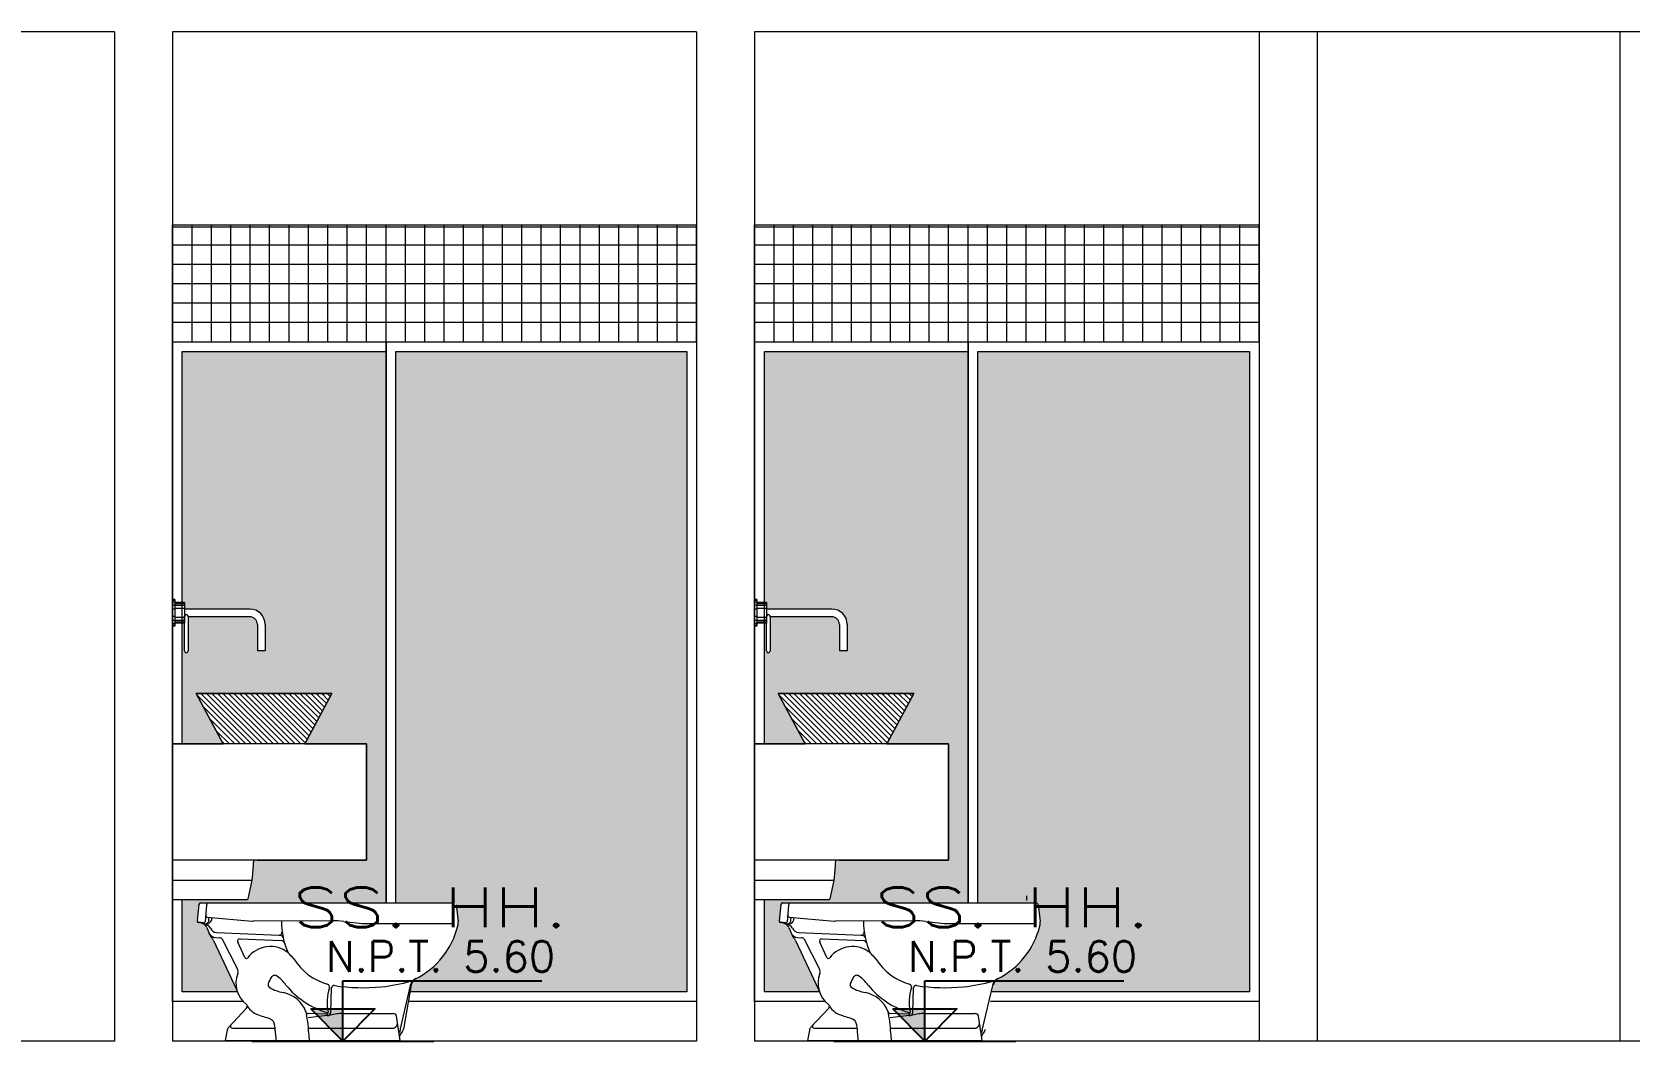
# Model space of a CAD drawing. Header units: millimetres. Extents: x -59 to 123, y 54 to 155.
# Drawn here: x 15.464 to 19.58, y 133.465 to 136.065 of the extents above; entities that cross this region are included whole.
import ezdxf
from ezdxf.enums import TextEntityAlignment as Align

# ---------------------------------------------------------------- set-up
doc = ezdxf.new("R2010")
doc.units = ezdxf.units.MM
doc.layers.get('0').update_dxf_attribs({"lineweight": 9})
for name, color, linetype in [('A-COT', 8, 'Continuous'), ('A-TEX 010', 7, 'Continuous'), ('ACHURADOS-01', 8, 'Continuous')]:
    doc.layers.add(name, color=color, linetype=linetype)
for name, color, linetype, lineweight in [('COTAS', 8, 'Continuous', 5), ('mobiliario', 7, 'Continuous', 0), ('MUEBLES', 40, 'Continuous', 20), ('MUROS', 7, 'Continuous', 80), ('Murosbajos', 7, 'Continuous', 5), ('PUERTA ( NUEVA)', 24, 'Continuous', 13), ('SANITARIOS', 7, 'Continuous', 5), ('TEXTURAS', 253, 'Continuous', 0)]:
    doc.layers.add(name, color=color, linetype=linetype, lineweight=lineweight)
doc.styles.add('1000-NOTAS', font='romans.shx', dxfattribs={"height": 2})
doc.styles.add('ROMANS', font='ROMANS.SHX', dxfattribs={"width": 1.35, "height": 0.29})

# ---------------------------------------------------------------- blocks, each defined once
blk = doc.blocks.new('NIVEL-CORTE-()')
at = {"color": 1}
for p, q in [((0, 0), (0, 3.934095386420836)), ((0, 3.93409538642095), (13.02966926340923, 3.93409538642095)), ((-5.947878155067883, 0), (5.947878155067883, 0))]:
    blk.add_line(p, q, dxfattribs=at)
blk.add_lwpolyline([(-2.100000000000364, 2.100000000000023), (2.100000000000364, 2.100000000000023), (0, 0), (-2.100000000000364, 2.100000000000023)], dxfattribs=at)
blk.add_solid([(0, 0), (0, 2.100000000000023), (-2.100000000000364, 2.100000000000023)], dxfattribs=at)
at = {"color": 7, "style": '1000-NOTAS'}
blk.add_attdef('ADFADFAFA', text='', height=2, dxfattribs=at).set_placement((6.388883097850339, 3.935645220264746), align=Align.BOTTOM_CENTER)

msp = doc.modelspace()

# ---------------------------------------------------------------- hatches: boundary and pattern name
at = {"layer": 'ACHURADOS-01', "linetype": 'ByBlock', "lineweight": 5}
h = msp.add_hatch(dxfattribs=at)
h.set_pattern_fill('_USER', scale=0.01, angle=45, style=0, pattern_type=0)
h.set_pattern_definition([(135, (784.1104436174808, -350.1729890665586), (0.0070710678118655, 0.0070710678118655), [])])
h.paths.add_polyline_path([(16.23698850957101, 134.3607498033342), (16.16698850957107, 134.2307498033342), (15.95698850957103, 134.2307498033341), (15.8869885095711, 134.3607498033342)])
h = msp.add_hatch(dxfattribs=at)
h.set_pattern_fill('_USER', scale=0.01, angle=45, style=0, pattern_type=0)
h.set_pattern_definition([(135, (785.6104436174842, -350.1729890665586), (0.0070710678118655, 0.0070710678118655), [])])
h.paths.add_polyline_path([(17.73698850957439, 134.3607498033342), (17.66698850957445, 134.2307498033342), (17.45698850957442, 134.2307498033341), (17.38698850957448, 134.3607498033342)])
at = {"layer": 'TEXTURAS', "lineweight": 5}
h = msp.add_hatch(dxfattribs=at)
h.set_pattern_fill('_USER', scale=0.05, angle=90, style=0, double=1, pattern_type=0)
h.set_pattern_definition([(90, (15.82649278579504, 135.5668171440558), (-0.05, 0), []), (180, (15.82649278579504, 135.5668171440558), (0, -0.05), [])])
h.paths.add_polyline_path([(15.82649269748492, 135.2668171440557), (17.17649284634088, 135.2668171440557), (17.17649284634088, 135.5668171440558), (15.82649269748492, 135.5668171440558)])
h = msp.add_hatch(dxfattribs=at)
h.set_pattern_fill('_USER', scale=0.05, angle=90, style=0, double=1, pattern_type=0)
h.set_pattern_definition([(90, (17.32649278579842, 135.5668171440558), (-0.05, 0), []), (180, (17.32649278579842, 135.5668171440558), (0, -0.05), [])])
h.paths.add_polyline_path([(17.32649269748831, 135.2668171440557), (18.62649278579542, 135.2668171440557), (18.62649278579542, 135.5668171440558), (17.32649269748831, 135.5668171440558)])
h = msp.add_hatch(color=8, dxfattribs=at)
h.set_gradient(color1=(119, 124, 136), one_color=1, tint=1, name='HEMISPHERICAL')
edge = h.paths.add_edge_path()
edge.add_line((17.15149275803181, 135.2418171440556), (16.40149274124803, 135.2418171440556))
edge.add_line((16.40149274124803, 135.2418171440556), (16.40149274124803, 133.8207796853652))
edge.add_line((16.40149274124803, 133.8207796853652), (16.55174827750204, 133.8207796853649))
edge.add_arc((16.55174827750211, 133.8154855677178), 0.005294117647096641, 6.84277341107952, 90.00000000076898, ccw=False)
edge.add_line((16.55700468429416, 133.8161163365327), (16.56215240024301, 133.7732187036117))
edge.add_arc((16.53061395949194, 133.7694340907206), 0.03176470588159136, -13.37691653270872, 6.84277341441549, ccw=False)
edge.add_arc((16.36192947619109, 133.8095485929273), 0.2051533681227195, 296.7136959145578, 346.62308346361925, ccw=False)
edge.add_arc((16.46462405385851, 133.6054846875633), 0.02329411764742272, 116.7136959136438, 169.8244891559441)
edge.add_line((16.4416963245659, 133.6095999210265), (16.438504544083, 133.5918171440557))
edge.add_line((16.438504544083, 133.5918171440557), (17.15149275803181, 133.5918171440557))
edge.add_line((17.15149275803181, 133.5918171440557), (17.15149275803181, 135.2418171440556))
edge = h.paths.add_edge_path()
edge.add_line((16.37649274124703, 135.2418171440556), (15.85149278579513, 135.2418171440556))
edge.add_line((15.85149278579513, 135.2418171440556), (15.85149278579513, 134.594538270668))
edge.add_line((15.85149278579513, 134.594538270668), (15.85719551949512, 134.594538270668))
edge.add_line((15.85719551949512, 134.594538270668), (15.85719551949603, 134.578117027273))
edge.add_line((15.85719551949603, 134.578117027273), (16.02516976303025, 134.578117027273))
edge.add_arc((16.02516976303022, 134.538117027273), 0.03999999999999204, -2.850129021680914e-10, 89.9999999999593, ccw=False)
edge.add_line((16.06516976303021, 134.5381170272728), (16.06516976302908, 134.4705782924427))
edge.add_line((16.06516976302908, 134.4705782924427), (16.04516976303023, 134.4705782924427))
edge.add_line((16.04516976303023, 134.4705782924427), (16.04516976303023, 134.5381170272732))
edge.add_arc((16.02516976303025, 134.5381170272732), 0.01999999999998181, 0, 90)
edge.add_line((16.02516976303025, 134.5581170272732), (15.86631027911301, 134.5581170272732))
edge.add_line((15.86631027911301, 134.5581170272732), (15.86631027911301, 134.4702468779776))
edge.add_arc((15.86175289930452, 134.4702468779776), 0.004557379808488804, -180, 0, ccw=False)
edge.add_line((15.85719551949603, 134.4702468779776), (15.85719551949603, 134.5416957838779))
edge.add_line((15.85719551949603, 134.5416957838779), (15.85149278579513, 134.5416957838779))
edge.add_line((15.85149278579513, 134.5416957838779), (15.85149278579513, 134.2307498033342))
edge.add_line((15.85149278579513, 134.2307498033342), (15.95698850957103, 134.2307498033342))
edge.add_line((15.95698850957103, 134.2307498033342), (15.8869885095711, 134.3607498033342))
edge.add_line((15.8869885095711, 134.3607498033342), (16.23698850957101, 134.3607498033342))
edge.add_line((16.23698850957101, 134.3607498033342), (16.16698850957107, 134.2307498033342))
edge.add_line((16.16698850957107, 134.2307498033342), (16.32648389062604, 134.2307498033342))
edge.add_line((16.32648389062604, 134.2307498033342), (16.32648389062604, 133.9307498033343))
edge.add_line((16.32648389062604, 133.9307498033343), (16.03548548517108, 133.9307498033343))
edge.add_line((16.03548548517108, 133.9307498033343), (16.03305028611305, 133.8955330784798))
edge.add_arc((15.82812786315311, 133.9097032460254), 0.2054117647069925, 346.8274465767799, 356.04435451949297, ccw=False)
edge.add_line((16.02813487023411, 133.8628930954324), (16.02026101831609, 133.8292502736002))
edge.add_line((16.02026101831609, 133.8292502736002), (15.85149278579513, 133.8292502736002))
edge.add_line((15.85149278579513, 133.8292502736002), (15.85149278579513, 133.5918171440557))
edge.add_line((15.85149278579513, 133.5918171440557), (15.99346873183401, 133.5918171440557))
edge.add_arc((15.96503006840923, 133.5834391658062), 0.02964705882438404, 16.41487702763672, 25.09152970945176)
edge.add_line((15.99187937877502, 133.5960114619297), (15.93209541718795, 133.7236856849805))
edge.add_arc((15.90332790942593, 133.71021619958), 0.03176470588236387, 25.08987286762968, 40.75982435054816)
edge.add_arc((15.95144787846817, 133.7516945642742), 0.03176470588190484, 201.8014094817061, 220.7614196049284, ccw=False)
edge.add_line((15.92195508946304, 133.7398974486749), (15.91483878373799, 133.7576882129854))
edge.add_arc((15.89843307395836, 133.7534625595663), 0.01694117647012407, 14.44384017899565, 80.20392708095157)
edge.add_arc((15.88477123345714, 133.6294724782187), 0.1416536964118263, 83.29291190012292, 85.28216342938872)
edge.add_arc((15.89426496901361, 133.7742910337901), 0.004235294117686651, 174.5309050327159, 300.61832571251335, ccw=False)
edge.add_line((15.89004895500409, 133.7746946947057), (15.89442357158202, 133.8169480521634))
edge.add_arc((15.89863958559168, 133.8165443912474), 0.004235294117860208, 89.99999999673179, 174.5309050265838, ccw=False)
edge.add_line((15.89863958559192, 133.8207796853652), (16.37649274124703, 133.8207796853652))
edge.add_line((16.37649274124703, 133.8207796853652), (16.37649274124703, 135.2418171440556))
h = msp.add_hatch(color=8, dxfattribs=at)
h.set_gradient(color1=(119, 124, 136), one_color=1, tint=1, name='HEMISPHERICAL')
edge = h.paths.add_edge_path()
edge.add_line((18.60149269748635, 135.2418171440556), (17.90149274125142, 135.2418171440556))
edge.add_line((17.90149274125142, 135.2418171440556), (17.90149274125142, 133.8207796853652))
edge.add_line((17.90149274125142, 133.8207796853652), (18.05174827750542, 133.8207796853649))
edge.add_arc((18.0517482775055, 133.8154855677178), 0.005294117647096641, 6.84277341107952, 90.00000000076898, ccw=False)
edge.add_line((18.05700468429754, 133.8161163365327), (18.06215240024639, 133.7732187036117))
edge.add_arc((18.03061395949533, 133.7694340907206), 0.03176470588159136, -13.37691653270872, 6.84277341441549, ccw=False)
edge.add_arc((17.86192947619448, 133.8095485929273), 0.2051533681227195, 296.7136959145578, 346.62308346361925, ccw=False)
edge.add_arc((17.9646240538619, 133.6054846875633), 0.02329411764742272, 116.7136959136438, 169.8244891559441)
edge.add_line((17.94169632456928, 133.6095999210265), (17.93850454408638, 133.5918171440557))
edge.add_line((17.93850454408638, 133.5918171440557), (18.60149269748635, 133.5918171440557))
edge.add_line((18.60149269748635, 133.5918171440557), (18.60149269748635, 135.2418171440556))
edge = h.paths.add_edge_path()
edge.add_line((17.87649274125042, 135.2418171440556), (17.35149278579851, 135.2418171440556))
edge.add_line((17.35149278579851, 135.2418171440556), (17.35149278579851, 134.594538270668))
edge.add_line((17.35149278579851, 134.594538270668), (17.3571955194985, 134.594538270668))
edge.add_line((17.3571955194985, 134.594538270668), (17.35719551949941, 134.578117027273))
edge.add_line((17.35719551949941, 134.578117027273), (17.52516976303363, 134.578117027273))
edge.add_arc((17.5251697630336, 134.538117027273), 0.03999999999999204, -2.850129021680914e-10, 89.9999999999593, ccw=False)
edge.add_line((17.56516976303359, 134.5381170272728), (17.56516976303246, 134.4705782924427))
edge.add_line((17.56516976303246, 134.4705782924427), (17.54516976303361, 134.4705782924427))
edge.add_line((17.54516976303361, 134.4705782924427), (17.54516976303361, 134.5381170272732))
edge.add_arc((17.52516976303363, 134.5381170272732), 0.01999999999998181, 0, 90)
edge.add_line((17.52516976303363, 134.5581170272732), (17.36631027911639, 134.5581170272732))
edge.add_line((17.36631027911639, 134.5581170272732), (17.36631027911639, 134.4702468779776))
edge.add_arc((17.3617528993079, 134.4702468779776), 0.004557379808488804, -180, 0, ccw=False)
edge.add_line((17.35719551949941, 134.4702468779776), (17.35719551949941, 134.5416957838779))
edge.add_line((17.35719551949941, 134.5416957838779), (17.35149278579851, 134.5416957838779))
edge.add_line((17.35149278579851, 134.5416957838779), (17.35149278579851, 134.2307498033342))
edge.add_line((17.35149278579851, 134.2307498033342), (17.45698850957442, 134.2307498033342))
edge.add_line((17.45698850957442, 134.2307498033342), (17.38698850957448, 134.3607498033342))
edge.add_line((17.38698850957448, 134.3607498033342), (17.73698850957439, 134.3607498033342))
edge.add_line((17.73698850957439, 134.3607498033342), (17.66698850957445, 134.2307498033342))
edge.add_line((17.66698850957445, 134.2307498033342), (17.82648389062942, 134.2307498033342))
edge.add_line((17.82648389062942, 134.2307498033342), (17.82648389062942, 133.9307498033343))
edge.add_line((17.82648389062942, 133.9307498033343), (17.53548548517446, 133.9307498033343))
edge.add_line((17.53548548517446, 133.9307498033343), (17.53305028611643, 133.8955330784798))
edge.add_arc((17.3281278631565, 133.9097032460254), 0.2054117647069925, 346.8274465767799, 356.04435451949297, ccw=False)
edge.add_line((17.52813487023749, 133.8628930954324), (17.52026101831947, 133.8292502736002))
edge.add_line((17.52026101831947, 133.8292502736002), (17.35149278579851, 133.8292502736002))
edge.add_line((17.35149278579851, 133.8292502736002), (17.35149278579851, 133.5918171440557))
edge.add_line((17.35149278579851, 133.5918171440557), (17.4934687318374, 133.5918171440557))
edge.add_arc((17.46503006841262, 133.5834391658062), 0.02964705882438404, 16.41487702763672, 25.09152970945176)
edge.add_line((17.49187937877841, 133.5960114619297), (17.43209541719133, 133.7236856849805))
edge.add_arc((17.40332790942931, 133.71021619958), 0.03176470588236387, 25.08987286762968, 40.75982435054816)
edge.add_arc((17.45144787847155, 133.7516945642742), 0.03176470588190484, 201.8014094817061, 220.7614196049284, ccw=False)
edge.add_line((17.42195508946642, 133.7398974486749), (17.41483878374137, 133.7576882129854))
edge.add_arc((17.39843307396174, 133.7534625595663), 0.01694117647012407, 14.44384017899565, 80.20392708095157)
edge.add_arc((17.38477123346053, 133.6294724782187), 0.1416536964118263, 83.29291190012292, 85.28216342938872)
edge.add_arc((17.39426496901699, 133.7742910337901), 0.004235294117686651, 174.5309050327159, 300.61832571251335, ccw=False)
edge.add_line((17.39004895500747, 133.7746946947057), (17.39442357158541, 133.8169480521634))
edge.add_arc((17.39863958559506, 133.8165443912474), 0.004235294117860208, 89.99999999673179, 174.5309050265838, ccw=False)
edge.add_line((17.3986395855953, 133.8207796853652), (17.87649274125042, 133.8207796853652))
edge.add_line((17.87649274125042, 133.8207796853652), (17.87649274125042, 135.2418171440556))

# ---------------------------------------------------------------- linework, layer by layer
at = {"layer": 'A-COT', "color": 7, "lineweight": 5}
msp.add_line((19.556492846289, 136.0650148212769), (19.55649284628929, 133.4650148212769), dxfattribs=at)
for points in [[(17.17649284634096, 135.5616964949101), (15.82649284628563, 135.5616964949101)], [(18.62649284628942, 135.5616964949101), (17.32649284628882, 135.5616964949101)]]:
    msp.add_lwpolyline(points, dxfattribs=at)
at = {"layer": 'COTAS', "color": 7, "lineweight": 5}
for points in [[(17.17649284634088, 135.2668171440562), (17.17649284634088, 135.5668171440562), (15.82649269748492, 135.5668171440558), (15.82649269748492, 135.2668171440557)], [(18.62649278579542, 135.2668171440557), (18.62649278579542, 135.5668171440558), (17.32649269748831, 135.5668171440558), (17.32649269748831, 135.2668171440557)], [(16.00826319977512, 133.5668171440557), (15.82649278579504, 133.5668171440557), (15.82649278579504, 135.2668171440557), (16.37649274124703, 135.2668171440557), (16.37649274124703, 133.8207796853652)], [(16.37649274124703, 133.8207796853652), (16.37649274124703, 135.2668171440557), (17.1764927580319, 135.2668171440562), (17.1764927580319, 133.5668171440561), (16.43401736459612, 133.5668171440557)], [(17.5082631997785, 133.5668171440557), (17.32649278579842, 133.5668171440557), (17.32649278579842, 135.2668171440557), (17.87649274125042, 135.2668171440557), (17.87649274125042, 133.8207796853652)], [(17.87649274125042, 133.8207796853652), (17.87649274125042, 135.2668171440557), (18.62649269748644, 135.2668171440557), (18.62649269748644, 133.5668171440557), (17.9340173645995, 133.5668171440557)], [(15.85149278579513, 134.2307498033342), (15.85149278579513, 135.2418171440556), (16.37649274124703, 135.2418171440556), (16.37649274124703, 133.8207796853652)], [(16.40149274124803, 133.8207796853652), (16.40149274124803, 135.2418171440556), (17.15149275803181, 135.2418171440561), (17.15149275803181, 133.5918171440561), (16.43850454408414, 133.5918171440557)], [(17.35149278579851, 134.2307498033342), (17.35149278579851, 135.2418171440556), (17.87649274125042, 135.2418171440556), (17.87649274125042, 133.8207796853652)], [(17.90149274125142, 133.8207796853652), (17.90149274125142, 135.2418171440556), (18.60149269748635, 135.2418171440556), (18.60149269748635, 133.5918171440557), (17.93850454408752, 133.5918171440557)], [(16.04444240575015, 133.9307498033343), (16.32648389062604, 133.9307498033343), (16.32648389062604, 134.2307498033342), (16.16698850957107, 134.2307498033342), (16.23698850957101, 134.3607498033342), (15.8869885095711, 134.3607498033342), (15.95698850957103, 134.2307498033342), (15.82649278579504, 134.2307498033342), (15.82649631243305, 133.9531326265417)], [(17.54444240575353, 133.9307498033343), (17.82648389062942, 133.9307498033343), (17.82648389062942, 134.2307498033342), (17.66698850957445, 134.2307498033342), (17.73698850957439, 134.3607498033342), (17.38698850957448, 134.3607498033342), (17.45698850957442, 134.2307498033342), (17.32649278579842, 134.2307498033342), (17.32649631243643, 133.9531326265417)]]:
    msp.add_lwpolyline(points, dxfattribs=at)
at = {"layer": 'mobiliario', "color": 7, "lineweight": 5}
for p, q in [((16.32648389062604, 134.2307498033342), (15.82649278579504, 134.2307498033342)), ((17.82648389062942, 134.2307498033342), (17.32649278579842, 134.2307498033342)), ((16.03305028611192, 133.8955330784787), (16.03548548517108, 133.9307498033343)), ((17.5330502861153, 133.8955330784787), (17.53548548517446, 133.9307498033343)), ((16.03123429676987, 133.879014979483), (15.82649631243305, 133.879014979483)), ((16.020835031616, 133.831702875881), (16.0281348702332, 133.8628930954299)), ((17.53123429677325, 133.879014979483), (17.32649631243643, 133.879014979483)), ((17.52083503161938, 133.831702875881), (17.52813487023658, 133.8628930954299)), ((16.01774213975307, 133.8292502736002), (15.82649631243305, 133.8292502736002)), ((15.89409448922913, 133.8169480521638), (15.89004895500409, 133.7746946947054)), ((15.89863958559192, 133.8207796853652), (16.55174827750204, 133.8207796853652)), ((15.91386738093604, 133.8149851283953), (15.91010254544096, 133.7723169927742)), ((16.55700468429416, 133.8161163365337), (16.5621524002421, 133.773218703613)), ((16.55700468429416, 133.8161163365337), (16.5621524002421, 133.773218703613)), ((17.51774213975645, 133.8292502736002), (17.32649631243643, 133.8292502736002)), ((17.39409448923251, 133.8169480521638), (17.39004895500747, 133.7746946947054)), ((17.3986395855953, 133.8207796853652), (18.05174827750542, 133.8207796853652)), ((17.41386738093942, 133.8149851283953), (17.41010254544435, 133.7723169927742)), ((18.05700468429754, 133.8161163365337), (18.06215240024548, 133.773218703613)), ((18.05700468429754, 133.8161163365337), (18.06215240024548, 133.773218703613)), ((15.91542692461906, 133.7844123175536), (16.03175866696199, 133.7742965138711)), ((15.92001079355202, 133.7761908712693), (15.9210504140932, 133.7839233184696)), ((15.92763147317407, 133.7772487091163), (15.9284424464521, 133.7832805330468)), ((16.23611293661008, 133.7751728318877), (16.03417967961093, 133.7741973089069)), ((16.26806599688996, 133.7733926339437), (16.300387468346, 133.7696217956064)), ((17.41542692462244, 133.7844123175536), (17.53175866696537, 133.7742965138711)), ((17.42001079355541, 133.7761908712693), (17.42105041409658, 133.7839233184696)), ((17.42763147317746, 133.7772487091163), (17.42844244645548, 133.7832805330468)), ((17.73611293661347, 133.7751728318877), (17.53417967961431, 133.7741973089069)), ((17.76806599689334, 133.7733926339437), (17.80038746834938, 133.7696217956064)), ((15.90769664184415, 133.7667796853658), (15.89329492007221, 133.7701683257829)), ((15.91483878373799, 133.7576882129842), (15.92195508946213, 133.7398974486739)), ((15.92733031580303, 133.7310223677073), (15.92744586160404, 133.7308875642742)), ((15.93738050448394, 133.7314623347562), (15.94761014277822, 133.731000351092)), ((15.94009251827504, 133.7445603051813), (16.09995244443314, 133.7378337106627)), ((16.09995244443314, 133.7378337106627), (16.1036089711771, 133.7376798511356)), ((16.33106177117008, 133.7678385088942), (16.55174827750204, 133.7678385088942)), ((17.40769664184754, 133.7667796853658), (17.39329492007559, 133.7701683257829)), ((17.41483878374137, 133.7576882129842), (17.42195508946551, 133.7398974486739)), ((17.42733031580642, 133.7310223677073), (17.42744586160742, 133.7308875642742)), ((17.43738050448732, 133.7314623347562), (17.4476101427816, 133.731000351092)), ((17.44009251827842, 133.7445603051813), (17.59995244443652, 133.7378337106627)), ((17.59995244443652, 133.7378337106627), (17.60360897118048, 133.7376798511356)), ((17.83106177117347, 133.7678385088942), (18.05174827750542, 133.7678385088942)), ((15.93209541718909, 133.723685684981), (15.99187937877593, 133.5960114619302)), ((15.99372828794196, 133.6512608754539), (15.95474779268295, 133.7264375448841)), ((16.012873625, 133.6802856650777), (15.99434779201908, 133.7195604309979)), ((16.0003802076111, 133.7286171868727), (16.10638683974992, 133.7238297905837)), ((17.43209541719247, 133.723685684981), (17.49187937877932, 133.5960114619302)), ((17.49372828794534, 133.6512608754539), (17.45474779268633, 133.7264375448841)), ((17.51287362500338, 133.6802856650777), (17.49434779202247, 133.7195604309979)), ((17.50038020761448, 133.7286171868727), (17.6063868397533, 133.7238297905837)), ((16.43910076163309, 133.6084674650629), (16.41311646279803, 133.4961982729642)), ((16.4416963245659, 133.6095999210261), (16.42120849599507, 133.4954534475665)), ((17.93910076163647, 133.6084674650629), (17.91311646280141, 133.4961982729642)), ((16.2342843911382, 133.5388447147011), (16.23605764628508, 133.6017952724035)), ((17.73428439114159, 133.5388447147011), (17.73605764628846, 133.6017952724035)), ((16.01735345798204, 133.5496941716555), (15.97154788405703, 133.5011941522048)), ((16.22336375916723, 133.5338885169075), (16.1759063339731, 133.5357868139156)), ((16.22463688421306, 133.5304240016767), (16.1759063339731, 133.5248864391501)), ((16.24963633591608, 133.5347766307233), (16.22943855296296, 133.5311295634397)), ((16.26280660507211, 133.5359561559533), (16.39498614865408, 133.5359561559533)), ((16.41263917495905, 133.4665918843151), (16.403363936235, 133.5287359837757)), ((17.51735345798542, 133.5496941716555), (17.47154788406041, 133.5011941522048)), ((17.72336375917061, 133.5338885169075), (17.67590633397649, 133.5357868139156)), ((17.72463688421644, 133.5304240016767), (17.67590633397649, 133.5248864391501)), ((17.74963633591946, 133.5347766307233), (17.72943855296634, 133.5311295634397)), ((17.7628066050755, 133.5359561559533), (17.89498614865747, 133.5359561559533)), ((17.91263917496244, 133.4665918843151), (17.90336393623838, 133.5287359837757)), ((15.96750158944008, 133.4933069499041), (15.96237453024412, 133.466817144056)), ((15.98066067620005, 133.4978385088943), (16.08985319402711, 133.4978385088943)), ((16.17570540522695, 133.4978385088943), (16.39323247403411, 133.4978385088943)), ((16.41797798732807, 133.4883376613371), (16.41276366533305, 133.4818197588448)), ((17.46750158944346, 133.4933069499041), (17.4623745302475, 133.466817144056)), ((17.48066067620343, 133.4978385088943), (17.5898531940305, 133.4978385088943)), ((17.67570540523033, 133.4978385088943), (17.89323247403749, 133.4978385088943)), ((17.91797798733145, 133.4883376613371), (17.91276366533643, 133.4818197588448)), ((15.96237453024412, 133.466817144056), (16.41263917495905, 133.4665918843151)), ((17.4623745302475, 133.466817144056), (17.91263917496244, 133.4665918843151))]:
    msp.add_line(p, q, dxfattribs=at)
for points in [[(15.82649278579504, 134.0806542895589), (15.82649278579504, 134.2307498033342), (15.95698850957103, 134.2307498033342), (15.8869885095711, 134.3607498033342), (16.23698850957101, 134.3607498033342), (16.16698850957107, 134.2307498033342), (16.32648389062604, 134.2307498033342), (16.32648389062604, 133.9307498033343), (15.82649278579504, 133.9307498033343)], [(17.32649278579842, 134.0806542895589), (17.32649278579842, 134.2307498033342), (17.45698850957442, 134.2307498033342), (17.38698850957448, 134.3607498033342), (17.73698850957439, 134.3607498033342), (17.66698850957445, 134.2307498033342), (17.82648389062942, 134.2307498033342), (17.82648389062942, 133.9307498033343), (17.32649278579842, 133.9307498033343)], [(15.993485004523, 133.5918171440557), (15.85149278579513, 133.5918171440557), (15.85149278579513, 133.8292502736002)], [(17.49348500452638, 133.5918171440557), (17.35149278579851, 133.5918171440557), (17.35149278579851, 133.8292502736002)]]:
    msp.add_lwpolyline(points, dxfattribs=at)
for centre, radius, start, end in [((15.82812786315401, 133.9097032460238), 0.2054117647058023, 346.8274465766679, 356.0443545196166), ((17.32812786315739, 133.9097032460238), 0.2054117647058023, 346.8274465766679, 356.0443545196166), ((15.89863958559192, 133.8165443912475), 0.0042352941176454, 90, 174.530905029889), ((15.92019573527807, 133.8144267441892), 0.0063529411764681, 90, 174.9575489308295), ((16.01774213975307, 133.8324267441892), 0.0031764705882341, 270, 346.8274465766679), ((17.3986395855953, 133.8165443912475), 0.0042352941176454, 90, 174.530905029889), ((17.42019573528145, 133.8144267441892), 0.0063529411764681, 90, 174.9575489308295), ((17.51774213975645, 133.8324267441892), 0.0031764705882341, 270, 346.8274465766679), ((18.05174827750542, 133.8154855677179), 0.0052941176470568, 6.842773412629583, 90), ((15.89426496901399, 133.7742910337901), 0.0042352941176454, 174.530905029889, 256.7594800848023), ((15.894337393623, 133.7750474685924), 0.0042352941176454, 174.530905029889, 266.4474429363705), ((15.88477123346308, 133.6294724782143), 0.1416536964154337, 81.19592849668082, 86.23413909396265), ((15.90693836826892, 133.7725961848771), 0.0031764705882341, 261.1959284966808, 354.9575489308361), ((15.91222565231408, 133.7823698610413), 0.0162347009038788, 253.801200639639, 341.6123321584599), ((15.90973613527706, 133.7768729664484), 0.0102972742257515, 258.5763771560723, 356.2019258060806), ((15.91579382652401, 133.7886316894562), 0.0042352941176454, 174.9575489308295, 265.0302592718855), ((16.03405180386596, 133.8006675882652), 0.0264705882352838, 265.0302592718855, 270.276789052163), ((16.3046940001251, 133.7727355067283), 0.1976177782278486, 179.4740555114857, 203.9032626731291), ((16.2373916940661, 133.5104700383029), 0.2647058823528379, 83.34557495397944, 90.276789052163), ((16.53061395949101, 133.7694340907227), 0.0317647058823406, 346.6230834633172, 6.842773412629583), ((17.39426496901737, 133.7742910337901), 0.0042352941176454, 174.530905029889, 256.7594800848023), ((17.39433739362639, 133.7750474685924), 0.0042352941176454, 174.530905029889, 266.4474429363705), ((17.38477123346647, 133.6294724782143), 0.1416536964154337, 81.19592849668082, 86.23413909396265), ((17.40693836827231, 133.7725961848771), 0.0031764705882341, 261.1959284966808, 354.9575489308361), ((17.41222565231746, 133.7823698610413), 0.0162347009038788, 253.801200639639, 341.6123321584599), ((17.40973613528044, 133.7768729664484), 0.0102972742257515, 258.5763771560723, 356.2019258060806), ((17.41579382652739, 133.7886316894562), 0.0042352941176454, 174.9575489308295, 265.0302592718855), ((17.53405180386935, 133.8006675882652), 0.0264705882352838, 265.0302592718855, 270.276789052163), ((17.80469400012848, 133.7727355067283), 0.1976177782278486, 179.4740555114857, 203.9032626731291), ((17.73739169406949, 133.5104700383029), 0.2647058823528379, 83.34557495397944, 90.276789052163), ((18.03061395949439, 133.7694340907227), 0.0317647058823406, 346.6230834633172, 6.842773412629583), ((15.89910929627001, 133.7513964179972), 0.0169411764705816, 21.8014094863506, 76.75948008480235), ((15.902992998792, 133.741687613141), 0.0255291274130646, 34.56996343728598, 79.38281639905017), ((15.93824034914803, 133.7505017523281), 0.0190588235294043, 201.8014094863506, 267.414205657571), ((15.951447878468, 133.7516945642757), 0.0317647058823406, 201.8014094863506, 220.6012946449937), ((15.94084925361005, 133.7625443912472), 0.017999999999993, 200.7295861494105, 267.5905264972424), ((15.90332829893998, 133.7102153677057), 0.0317647058823406, 25.09152970967028, 40.60129464499369), ((15.94722798959208, 133.7225383877267), 0.0084705882352908, 27.40757543780947, 87.41420565757099), ((16.100308555178, 133.7462968099879), 0.0084705882352908, 267.5905264972424, 7.370682646636515), ((16.10325286042905, 133.7292167518102), 0.0084705882352908, 12.19066282187831, 87.59052649724244), ((16.33106177117008, 134.0325443912473), 0.2647058823528379, 263.3455749539795, 270), ((16.36192947619099, 133.8095485929282), 0.2051533681231275, 296.2367721638774, 346.6230834633087), ((17.39910929627339, 133.7513964179972), 0.0169411764705816, 21.8014094863506, 76.75948008480235), ((17.40299299879538, 133.741687613141), 0.0255291274130646, 34.56996343728598, 79.38281639905017), ((17.43824034915141, 133.7505017523281), 0.0190588235294043, 201.8014094863506, 267.414205657571), ((17.45144787847138, 133.7516945642757), 0.0317647058823406, 201.8014094863506, 220.6012946449937), ((17.44084925361344, 133.7625443912472), 0.017999999999993, 200.7295861494105, 267.5905264972424), ((17.40332829894336, 133.7102153677057), 0.0317647058823406, 25.09152970967028, 40.60129464499369), ((17.44722798959546, 133.7225383877267), 0.0084705882352908, 27.40757543780947, 87.41420565757099), ((17.60030855518139, 133.7462968099879), 0.0084705882352908, 267.5905264972424, 7.370682646636515), ((17.60325286043243, 133.7292167518102), 0.0084705882352908, 12.19066282187831, 87.59052649724244), ((17.83106177117347, 134.0325443912473), 0.2647058823528379, 263.3455749539795, 270), ((17.86192947619438, 133.8095485929282), 0.2051533681231275, 296.2367721638774, 346.6230834633087), ((16.00009359272406, 133.7222707143491), 0.0063529411764681, 87.41420565757099, 205.2531633945681), ((16.07847149625616, 133.6352732515422), 0.0732711439083403, 51.55806073529713, 142.8380922262511), ((16.10595691741798, 133.7143100817972), 0.0095294117647022, 16.3824664356839, 87.41420565757099), ((10.96173160655201, 128.8596620383086), 7.071574757934362, 42.93705410823888, 43.11307786999082), ((17.50009359272744, 133.7222707143491), 0.0063529411764681, 87.41420565757099, 205.2531633945681), ((17.57847149625954, 133.6352732515422), 0.0732711439083403, 51.55806073529713, 142.8380922262511), ((17.60595691742137, 133.7143100817972), 0.0095294117647022, 16.3824664356839, 87.41420565757099), ((12.46173160655539, 128.8596620383086), 7.071574757934362, 42.93705410823888, 43.11307786999082), ((15.98056863253612, 133.6444373504278), 0.0148235294117589, 339.1169443055876, 27.40757543781674), ((16.01670415880301, 133.6820925206451), 0.0042352941176454, 205.2531633945612, 322.8380922262493), ((16.26734776107207, 133.7571538732498), 0.1515647600801394, 212.0254573710126, 254.0599654238521), ((17.4805686325395, 133.6444373504278), 0.0148235294117589, 339.1169443055876, 27.40757543781674), ((17.51670415880639, 133.6820925206451), 0.0042352941176454, 205.2531633945612, 322.8380922262493), ((17.76734776107546, 133.7571538732498), 0.1515647600801394, 212.0254573710126, 254.0599654238521), ((16.05986045058205, 133.614185615029), 0.0700431890571696, 159.1169443055876, 231.9128541618224), ((16.08101228643807, 133.6099550190507), 0.0084705882352908, 159.4247679469612, 240.5354621699262), ((16.16108454772609, 133.5798973324243), 0.0939985459651076, 147.6525565005407, 159.4247679469612), ((16.09706223535306, 133.6164815109228), 0.0206106204308034, 126.8118915875776, 138.3032435730426), ((16.08915361595712, 133.6270486075773), 0.0074117647058795, 60.27394536184948, 126.8118915875776), ((16.05537866537509, 133.5678973324243), 0.0755265255083202, 32.98458159303921, 60.27394536184948), ((16.28795494321105, 133.7483764671094), 0.2192217185949955, 219.4726803082418, 252.9026524373369), ((16.22368785457491, 133.6042900515073), 0.0074117647058795, 341.1506596072493, 74.05996542385216), ((16.24240806845216, 133.6016163872724), 0.0063529411764681, 81.47152379317788, 178.3864610671178), ((16.31647243845021, 134.09551337968), 0.4930664917774172, 261.4715237931779, 275.5756406968264), ((16.32449346404394, 134.0133489560758), 0.4105114837051735, 275.5756406968264, 286.4314410066818), ((16.46385808318007, 133.6027374724496), 0.0254117647058725, 116.2367721638774, 166.9685522124607), ((16.46462405385807, 133.6054846875637), 0.0232941176470498, 116.7136959142198, 169.8244891569584), ((17.55986045058543, 133.614185615029), 0.0700431890571696, 159.1169443055876, 231.9128541618224), ((17.58101228644145, 133.6099550190507), 0.0084705882352908, 159.4247679469612, 240.5354621699262), ((17.66108454772947, 133.5798973324243), 0.0939985459651076, 147.6525565005407, 159.4247679469612), ((17.59706223535645, 133.6164815109228), 0.0206106204308034, 126.8118915875776, 138.3032435730426), ((17.5891536159605, 133.6270486075773), 0.0074117647058795, 60.27394536184948, 126.8118915875776), ((17.55537866537847, 133.5678973324243), 0.0755265255083202, 32.98458159303921, 60.27394536184948), ((17.78795494321443, 133.7483764671094), 0.2192217185949955, 219.4726803082418, 252.9026524373369), ((17.72368785457829, 133.6042900515073), 0.0074117647058795, 341.1506596072493, 74.05996542385216), ((17.74240806845555, 133.6016163872724), 0.0063529411764681, 81.47152379317788, 178.3864610671178), ((17.81647243845359, 134.09551337968), 0.4930664917774172, 261.4715237931779, 275.5756406968264), ((17.82449346404732, 134.0133489560758), 0.4105114837051735, 275.5756406968264, 286.4314410066818), ((17.96385808318345, 133.6027374724496), 0.0254117647058725, 116.2367721638774, 166.9685522124607), ((17.96462405386146, 133.6054846875637), 0.0232941176470498, 116.7136959142198, 169.8244891569584), ((15.96503006840987, 133.5834391658069), 0.0296470588235179, 17.96402783897902, 25.09152970967028), ((16.13240667657908, 133.700925623741), 0.112955200765795, 240.5354621699262, 259.2407193907413), ((16.09671537937118, 133.5131001721807), 0.0782312761359323, 20.07570830212514, 79.2407193907678), ((16.33817278302092, 133.5652061559538), 0.1135607517318368, 161.1506596072338, 193.2933925453005), ((17.46503006841326, 133.5834391658069), 0.0296470588235179, 17.96402783897902, 25.09152970967028), ((17.63240667658246, 133.700925623741), 0.112955200765795, 240.5354621699262, 259.2407193907413), ((17.59671537937456, 133.5131001721807), 0.0782312761359323, 20.07570830212514, 79.2407193907678), ((17.83817278302431, 133.5652061559538), 0.1135607517318368, 161.1506596072338, 193.2933925453005), ((16.01273478618907, 133.5540562505703), 0.0063529411764681, 316.636577042557, 51.91285416182233), ((16.17616024856795, 133.5421346788303), 0.0063529411764681, 200.0757083021251, 267.7093899573605), ((16.22353303556508, 133.5381204268509), 0.0042352941176454, 267.7093899573605, 13.29339254530048), ((16.22204412764302, 133.5348673852837), 0.0042352941176454, 0.3898577419411101, 69.82809574668393), ((16.21626828380511, 133.604067685268), 0.0741176470587946, 276.483073692884, 280.235476814638), ((16.22581716158209, 133.5390832282097), 0.0084705882352908, 276.483073692884, 358.3864610671178), ((16.26280660507211, 133.4618385088947), 0.0741176470587946, 90, 100.235476814638), ((16.39498614865408, 133.5274855677181), 0.0084705882352908, 8.488943880509524, 90), ((17.51273478619245, 133.5540562505703), 0.0063529411764681, 316.636577042557, 51.91285416182233), ((17.67616024857134, 133.5421346788303), 0.0063529411764681, 200.0757083021251, 267.7093899573605), ((17.72353303556847, 133.5381204268509), 0.0042352941176454, 267.7093899573605, 13.29339254530048), ((17.7220441276464, 133.5348673852837), 0.0042352941176454, 0.3898577419411101, 69.82809574668393), ((17.71626828380849, 133.604067685268), 0.0741176470587946, 276.483073692884, 280.235476814638), ((17.72581716158547, 133.5390832282097), 0.0084705882352908, 276.483073692884, 358.3864610671178), ((17.7628066050755, 133.4618385088947), 0.0741176470587946, 90, 100.235476814638), ((17.89498614865747, 133.5274855677181), 0.0084705882352908, 8.488943880509524, 90), ((15.98309456353707, 133.4902889549177), 0.0158823529411703, 136.6365770416072, 169.0459373565992), ((15.98066067620005, 133.5031326265413), 0.0052941176470568, 136.6365770416072, 270), ((16.39323247403411, 133.5105443912479), 0.0127058823529362, 270, 8.488943880509524), ((16.45437866537293, 133.4866482852758), 0.0423529411764541, 166.9685522124607, 180), ((16.40557595329699, 133.4982592885631), 0.0158823529411703, 321.340191745913, 349.8244891569584), ((17.48309456354045, 133.4902889549177), 0.0158823529411703, 136.6365770416072, 169.0459373565992), ((17.48066067620343, 133.5031326265413), 0.0052941176470568, 136.6365770416072, 270), ((17.89323247403749, 133.5105443912479), 0.0127058823529362, 270, 8.488943880509524), ((17.95437866537631, 133.4866482852758), 0.0423529411764541, 166.9685522124607, 180), ((17.90557595330037, 133.4982592885631), 0.0158823529411703, 321.340191745913, 349.8244891569584), ((16.41855128121699, 133.4771896661388), 0.0074117647058795, 141.340191745913, 188.4889438805012), ((17.91855128122037, 133.4771896661388), 0.0074117647058795, 141.340191745913, 188.4889438805012)]:
    msp.add_arc(centre, radius, start, end, dxfattribs=at)
for points in [[(16.01907005427199, 133.5545297903291), (16.03345293374298, 133.5394590024197), (16.05250431405909, 133.5304410265198), (16.0695504137301, 133.5254310830853), (16.08559377967902, 133.5164129776557), (16.08860179404508, 133.5063930907864), (16.09160999521112, 133.4813431145542), (16.09261294847204, 133.4667519879911)], [(16.168974483444, 133.5430794057303), (16.17383210560104, 133.5154110666864), (16.17684030676594, 133.4853510174903), (16.17908454772612, 133.4650149794826)], [(17.51907005427537, 133.5545297903291), (17.53345293374636, 133.5394590024197), (17.55250431406247, 133.5304410265198), (17.56955041373348, 133.5254310830853), (17.5855937796824, 133.5164129776557), (17.58860179404846, 133.5063930907864), (17.5916099952145, 133.4813431145542), (17.59261294847542, 133.4667519879911)], [(17.66897448344739, 133.5430794057303), (17.67383210560442, 133.5154110666864), (17.67684030676932, 133.4853510174903), (17.6790845477295, 133.4650149794826)]]:
    msp.add_spline(points, degree=3, dxfattribs=at)
at = {"layer": 'MUEBLES', "color": 7, "linetype": 'ByBlock', "lineweight": 5}
for p, q in [((15.83197687195695, 134.6025970693568), (15.82649278579504, 134.6025970693568)), ((15.83197687195695, 134.6025970693568), (15.83197687195695, 134.5336369851891)), ((15.83197687195695, 134.5953829067852), (15.83197687195695, 134.5408511477608)), ((15.85719551949512, 134.594538270668), (15.83197687195695, 134.594538270668)), ((15.85719551949512, 134.594538270668), (15.85719551949603, 134.5536608147032)), ((15.85719551949512, 134.594538270668), (15.85719551949603, 134.5416957838779)), ((17.33197687196034, 134.6025970693568), (17.32649278579842, 134.6025970693568)), ((17.33197687196034, 134.6025970693568), (17.33197687196034, 134.5336369851891)), ((17.33197687196034, 134.5953829067852), (17.33197687196034, 134.5408511477608)), ((17.3571955194985, 134.594538270668), (17.33197687196034, 134.594538270668)), ((17.3571955194985, 134.594538270668), (17.35719551949941, 134.5536608147032)), ((17.3571955194985, 134.594538270668), (17.35719551949941, 134.5416957838779)), ((16.02516976303025, 134.5781170272733), (15.85719551949603, 134.578117027273)), ((16.02516976303025, 134.5581170272732), (15.86631027911301, 134.5581170272732)), ((17.52516976303363, 134.5781170272733), (17.35719551949941, 134.578117027273)), ((17.52516976303363, 134.5581170272732), (17.36631027911639, 134.5581170272732)), ((15.83197687195695, 134.5336369851891), (15.82649278579504, 134.5336369851891)), ((15.85719551949512, 134.5416957838779), (15.83197687195695, 134.541695783878)), ((16.04516976303023, 134.5381170272732), (16.04516976303023, 134.4705782924427)), ((16.06516976303021, 134.5381170272732), (16.06516976302908, 134.4705782924427)), ((17.33197687196034, 134.5336369851891), (17.32649278579842, 134.5336369851891)), ((17.3571955194985, 134.5416957838779), (17.33197687196034, 134.541695783878)), ((17.54516976303361, 134.5381170272732), (17.54516976303361, 134.4705782924427)), ((17.56516976303359, 134.5381170272732), (17.56516976303246, 134.4705782924427)), ((16.06516976303021, 134.4705782924427), (16.04516976303023, 134.4705782924427)), ((17.56516976303359, 134.4705782924427), (17.54516976303361, 134.4705782924427))]:
    msp.add_line(p, q, dxfattribs=at)
at = {"layer": 'MUEBLES', "color": 7, "lineweight": 5}
for p, q in [((15.83197687195695, 134.6015067353768), (15.82649278579504, 134.6015067353768)), ((15.83197687195695, 134.5996896309267), (15.82649278579504, 134.5996896309267)), ((15.83197687195695, 134.5956918585163), (15.82649278579504, 134.5956918585163)), ((17.33197687196034, 134.6015067353768), (17.32649278579842, 134.6015067353768)), ((17.33197687196034, 134.5996896309267), (17.32649278579842, 134.5996896309267)), ((17.33197687196034, 134.5956918585163), (17.32649278579842, 134.5956918585163)), ((15.83197687195695, 134.5876961948452), (15.82649278579504, 134.5876961948452)), ((15.83197687195695, 134.577441303069), (15.82649278579504, 134.577441303069)), ((15.83197687195695, 134.5587927514767), (15.82649278579504, 134.5587927514767)), ((15.85719551949512, 134.5934479366878), (15.83197687195695, 134.5934479366878)), ((15.85719551949512, 134.5916308322378), (15.83197687195695, 134.5916308322378)), ((15.85719551949512, 134.5876330598275), (15.83197687195695, 134.5876330598273)), ((15.85719551949512, 134.579637396156), (15.83197687195695, 134.579637396156)), ((15.85719551949512, 134.5565966583896), (15.83197687195695, 134.5565966583898)), ((17.33197687196034, 134.5876961948452), (17.32649278579842, 134.5876961948452)), ((17.33197687196034, 134.577441303069), (17.32649278579842, 134.577441303069)), ((17.33197687196034, 134.5587927514767), (17.32649278579842, 134.5587927514767)), ((17.3571955194985, 134.5934479366878), (17.33197687196034, 134.5934479366878)), ((17.3571955194985, 134.5916308322378), (17.33197687196034, 134.5916308322378)), ((17.3571955194985, 134.5876330598275), (17.33197687196034, 134.5876330598273)), ((17.3571955194985, 134.579637396156), (17.33197687196034, 134.579637396156)), ((17.3571955194985, 134.5565966583896), (17.33197687196034, 134.5565966583898)), ((15.83197687195695, 134.548537859701), (15.82649278579504, 134.548537859701)), ((15.83197687195695, 134.5405421960297), (15.82649278579504, 134.5405421960297)), ((15.83197687195695, 134.5365444236193), (15.82649278579504, 134.5365444236193)), ((15.83197687195695, 134.5347273191692), (15.82649278579504, 134.5347273191692)), ((15.85719551949512, 134.5486009947186), (15.83197687195695, 134.5486009947186)), ((15.85719551949512, 134.544603222308), (15.83197687195695, 134.544603222308)), ((15.85719551949512, 134.542786117858), (15.83197687195695, 134.5427861178583)), ((17.33197687196034, 134.548537859701), (17.32649278579842, 134.548537859701)), ((17.33197687196034, 134.5405421960297), (17.32649278579842, 134.5405421960297)), ((17.33197687196034, 134.5365444236193), (17.32649278579842, 134.5365444236193)), ((17.33197687196034, 134.5347273191692), (17.32649278579842, 134.5347273191692)), ((17.3571955194985, 134.5486009947186), (17.33197687196034, 134.5486009947186)), ((17.3571955194985, 134.544603222308), (17.33197687196034, 134.544603222308)), ((17.3571955194985, 134.542786117858), (17.33197687196034, 134.5427861178583))]:
    msp.add_line(p, q, dxfattribs=at)
at = {"layer": 'MUEBLES', "color": 7, "linetype": 'ByBlock', "lineweight": 5}
for points in [[(15.85719551949512, 134.4702468779776), (15.85719551949603, 134.5594818123614)], [(15.86631027911301, 134.5594818123614), (15.86631027911301, 134.4702468779776)], [(17.3571955194985, 134.4702468779776), (17.35719551949941, 134.5594818123614)], [(17.36631027911639, 134.5594818123614), (17.36631027911639, 134.4702468779776)]]:
    msp.add_lwpolyline(points, dxfattribs=at)
for centre, radius, start, end in [((15.86175289930395, 134.5594818123614), 0.0045573798088299, 0, 180), ((16.02516976303025, 134.5381170272732), 0.04, 0, 90), ((16.02516976303025, 134.5381170272732), 0.02, 0, 90), ((17.36175289930733, 134.5594818123614), 0.0045573798088299, 0, 180), ((17.52516976303363, 134.5381170272732), 0.04, 0, 90), ((17.52516976303363, 134.5381170272732), 0.02, 0, 90), ((15.86175289930395, 134.4702468779776), 0.0045573798088299, 180, 0), ((17.36175289930733, 134.4702468779776), 0.0045573798088299, 180, 0)]:
    msp.add_arc(centre, radius, start, end, dxfattribs=at)
at = {"layer": 'MUROS', "color": 7, "lineweight": 5}
for p, q in [((15.67649284628583, 136.0650148212769), (7.451492849151279, 136.0650148212769)), ((15.67649284628585, 136.0650148212769), (15.67649284628605, 133.4650148212769)), ((15.82649284628563, 136.0650148212769), (15.82649284628563, 133.4650148212769)), ((17.17649284633636, 136.0650148212769), (15.82649284628563, 136.0650148212769)), ((17.17649284633639, 136.0650148212769), (17.17649284636003, 133.4650148212769)), ((17.32649284628879, 136.0650148212769), (17.32649284628901, 133.4650148212769)), ((23.10149284915205, 136.0650148212769), (17.32649284628879, 136.0650148212769)), ((15.67649284628608, 133.4650148212769), (7.451492849151251, 133.4650148212769)), ((17.17649284636003, 133.4650148212769), (15.82649284628563, 133.4650148212769)), ((23.10149284915222, 133.4650148212769), (17.32649284628904, 133.4650148212769))]:
    msp.add_line(p, q, dxfattribs=at)
at = {"layer": 'Murosbajos', "color": 7, "lineweight": 5}
for p, q in [((18.62649284628917, 136.0650148212769), (18.62649284628945, 133.4650148212769)), ((18.77649284628886, 136.0650148212769), (18.77649284628917, 133.4650148212769))]:
    msp.add_line(p, q, dxfattribs=at)
at = {"layer": 'PUERTA ( NUEVA)', "color": 7, "lineweight": 5}
msp.add_lwpolyline([(18.02832132584351, 133.8268171910458), (18.02832132584351, 133.8394043096618)], dxfattribs=at)
at = {"layer": 'SANITARIOS', "color": 7, "lineweight": 5}
for p, q in [((15.82649631243305, 134.0770149794828), (15.82649631243305, 133.8292502736002)), ((17.32649631243643, 134.0770149794828), (17.32649631243643, 133.8292502736002))]:
    msp.add_line(p, q, dxfattribs=at)

# ---------------------------------------------------------------- block references
at = {"layer": 'A-TEX 010', "color": 7, "lineweight": 5, "xscale": 0.03937007874014853, "yscale": 0.03937007874014853, "zscale": 0.03937007874014853}
for p in [(16.26518266391439, 133.4650147604397), (17.7651826639178, 133.4650147604398)]:
    msp.add_blockref('NIVEL-CORTE-()', p, dxfattribs=at).add_auto_attribs({'ADFADFAFA': 'N.P.T. 5.60'})

# ---------------------------------------------------------------- texts
at = {"layer": 'A-TEX 010', "color": 7, "lineweight": 5, "char_height": 0.102, "attachment_point": 2, "style": 'ROMANS'}
for insert in [(16.49048723549434, 133.8603349299421), (17.99048723549775, 133.8603349299423)]:
    msp.add_mtext('SS. HH.', dxfattribs=dict(at, insert=insert))

doc.saveas('drawing.dxf')
